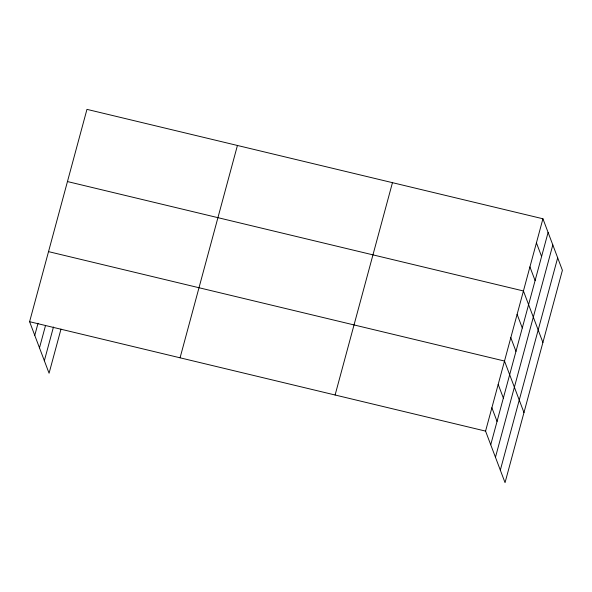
<?xml version="1.0" encoding="UTF-8"?>
<svg xmlns="http://www.w3.org/2000/svg" width="592" height="592" viewBox="0 0 592 592"><rect width="100%" height="100%" fill="white"/><g stroke="black" fill="none" stroke-linecap="round" stroke-linejoin="round"><path stroke-width="0.89" d="M60.991 329.108L49.069 373.226L29.6 321.7L86.957 109.365L542.931 218.774L562.4 270.3L505.043 482.635L485.573 431.109L542.931 218.774M34.765 335.368L38.036 323.254M39.486 347.859L45.562 325.371M44.348 360.735L53.465 326.999M180.072 357.805L237.429 145.469M335.102 395.005L392.459 182.669M490.738 444.77L548.096 232.434M495.46 457.268L552.817 244.925M500.321 470.144L557.679 257.801M67.458 181.559L523.432 290.968L542.901 342.494M48.529 251.63L504.502 361.039L523.972 412.565M29.6 321.7L485.573 431.109M536.426 242.838L541.591 256.499M529.929 266.903L535.094 280.564M517.119 314.322L522.285 327.983M510.807 337.677L515.972 351.345M498.19 384.393L503.355 398.061M491.885 407.755L497.043 421.415"/></g></svg>
